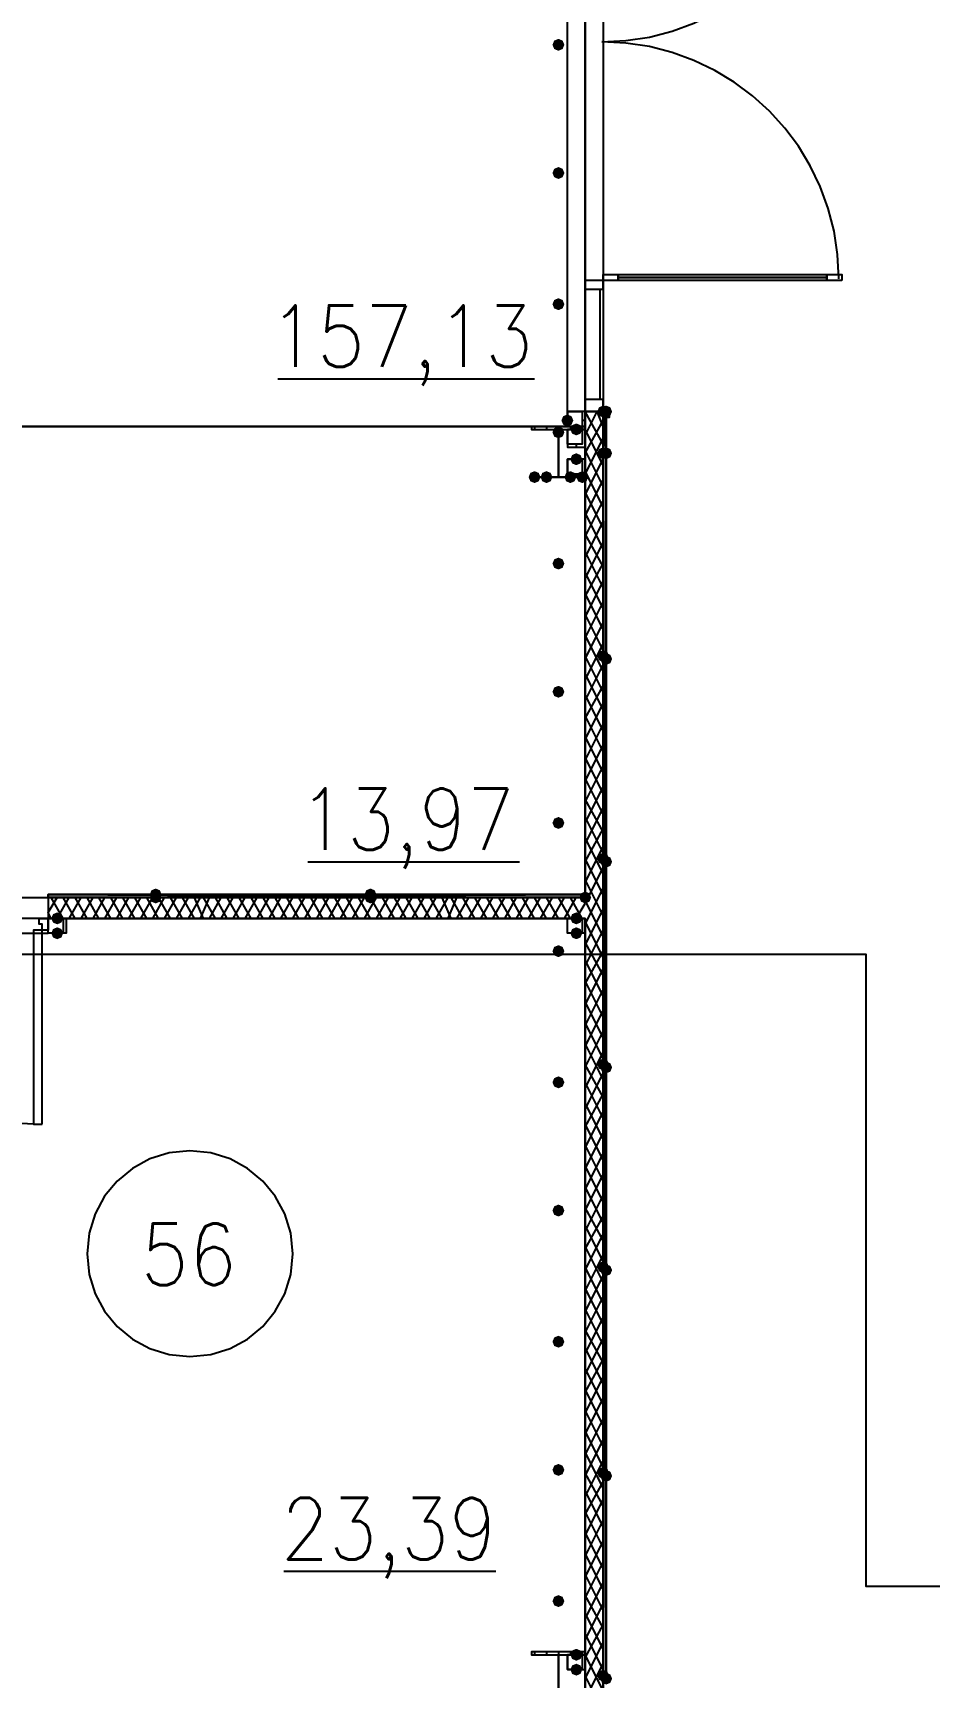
# Model space of a CAD drawing. Header units: millimetres. Extents: x 0 to 420, y 0 to 297.
# Drawn here: x 230.71 to 243.43, y 140.69 to 164.04 of the extents above; entities that cross this region are included whole.
import ezdxf

# ---------------------------------------------------------------- set-up
doc = ezdxf.new("R2010")
doc.units = ezdxf.units.MM
doc.layers.get('0').update_dxf_attribs({"linetype": 'CONTINUOUS'})
doc.styles.get("Standard").update_dxf_attribs({"font": 'STANDARD'})

msp = doc.modelspace()

# ---------------------------------------------------------------- hatches: boundary and pattern name
at = {"true_color": 0x000007}
for points in [[(238.252, 163.872333), (238.227129, 163.812537), (238.167333, 163.787667), (238.107537, 163.812537), (238.082667, 163.872333), (238.107537, 163.932129), (238.167333, 163.957), (238.227129, 163.932129)], [(238.252, 162.052), (238.227129, 161.992204), (238.167333, 161.967333), (238.107537, 161.992204), (238.082667, 162.052), (238.107537, 162.111796), (238.167333, 162.136667), (238.227129, 162.111796)], [(238.252, 160.189333), (238.227129, 160.129537), (238.167333, 160.104667), (238.107537, 160.129537), (238.082667, 160.189333), (238.107537, 160.249129), (238.167333, 160.274), (238.227129, 160.249129)], [(238.379, 158.538333), (238.354129, 158.478537), (238.294333, 158.453667), (238.234537, 158.478537), (238.209667, 158.538333), (238.234537, 158.598129), (238.294333, 158.623), (238.354129, 158.598129)], [(238.252, 158.369), (238.227129, 158.309204), (238.167333, 158.284333), (238.107537, 158.309204), (238.082667, 158.369), (238.107537, 158.428796), (238.167333, 158.453667), (238.227129, 158.428796)], [(238.506, 158.411333), (238.481129, 158.351537), (238.421333, 158.326667), (238.361538, 158.351537), (238.336667, 158.411333), (238.361537, 158.471129), (238.421333, 158.496), (238.481129, 158.471129)], [(238.506, 157.988), (238.481129, 157.928204), (238.421333, 157.903333), (238.361538, 157.928204), (238.336667, 157.988), (238.361537, 158.047796), (238.421333, 158.072667), (238.481129, 158.047796)], [(237.913333, 157.734), (237.888463, 157.674204), (237.828667, 157.649333), (237.768871, 157.674204), (237.744, 157.734), (237.768871, 157.793796), (237.828667, 157.818667), (237.888462, 157.793796)], [(238.082667, 157.734), (238.057796, 157.674204), (237.998, 157.649333), (237.938204, 157.674204), (237.913333, 157.734), (237.938204, 157.793796), (237.998, 157.818667), (238.057796, 157.793796)], [(238.421333, 157.734), (238.396463, 157.674204), (238.336667, 157.649333), (238.276871, 157.674204), (238.252, 157.734), (238.276871, 157.793796), (238.336667, 157.818667), (238.396462, 157.793796)], [(238.590667, 157.734), (238.565796, 157.674204), (238.506, 157.649333), (238.446204, 157.674204), (238.421333, 157.734), (238.446204, 157.793796), (238.506, 157.818667), (238.565796, 157.793796)], [(238.252, 156.506333), (238.227129, 156.446537), (238.167333, 156.421667), (238.107537, 156.446537), (238.082667, 156.506333), (238.107537, 156.566129), (238.167333, 156.591), (238.227129, 156.566129)], [(238.252, 154.686), (238.227129, 154.626204), (238.167333, 154.601333), (238.107537, 154.626204), (238.082667, 154.686), (238.107537, 154.745796), (238.167333, 154.770667), (238.227129, 154.745796)], [(238.252, 152.823333), (238.227129, 152.763537), (238.167333, 152.738667), (238.107537, 152.763537), (238.082667, 152.823333), (238.107537, 152.883129), (238.167333, 152.908), (238.227129, 152.883129)], [(231.14, 151.468667), (231.115129, 151.408871), (231.055333, 151.384), (230.995538, 151.408871), (230.970667, 151.468667), (230.995537, 151.528462), (231.055333, 151.553333), (231.115129, 151.528463)], [(238.506, 151.468667), (238.481129, 151.408871), (238.421333, 151.384), (238.361538, 151.408871), (238.336667, 151.468667), (238.361537, 151.528462), (238.421333, 151.553333), (238.481129, 151.528463)], [(231.14, 151.257), (231.115129, 151.197204), (231.055333, 151.172333), (230.995538, 151.197204), (230.970667, 151.257), (230.995537, 151.316796), (231.055333, 151.341667), (231.115129, 151.316796)], [(238.506, 151.257), (238.481129, 151.197204), (238.421333, 151.172333), (238.361538, 151.197204), (238.336667, 151.257), (238.361537, 151.316796), (238.421333, 151.341667), (238.481129, 151.316796)], [(238.252, 151.003), (238.227129, 150.943204), (238.167333, 150.918333), (238.107537, 150.943204), (238.082667, 151.003), (238.107537, 151.062796), (238.167333, 151.087667), (238.227129, 151.062796)], [(238.252, 149.140333), (238.227129, 149.080537), (238.167333, 149.055667), (238.107537, 149.080537), (238.082667, 149.140333), (238.107537, 149.200129), (238.167333, 149.225), (238.227129, 149.200129)], [(238.252, 147.32), (238.227129, 147.260204), (238.167333, 147.235333), (238.107537, 147.260204), (238.082667, 147.32), (238.107537, 147.379796), (238.167333, 147.404667), (238.227129, 147.379796)], [(238.252, 145.457333), (238.227129, 145.397537), (238.167333, 145.372667), (238.107537, 145.397537), (238.082667, 145.457333), (238.107537, 145.517129), (238.167333, 145.542), (238.227129, 145.517129)], [(238.252, 143.637), (238.227129, 143.577204), (238.167333, 143.552333), (238.107537, 143.577204), (238.082667, 143.637), (238.107537, 143.696796), (238.167333, 143.721667), (238.227129, 143.696796)], [(238.252, 141.774333), (238.227129, 141.714537), (238.167333, 141.689667), (238.107537, 141.714537), (238.082667, 141.774333), (238.107537, 141.834129), (238.167333, 141.859), (238.227129, 141.834129)], [(238.506, 141.012333), (238.481129, 140.952537), (238.421333, 140.927667), (238.361538, 140.952537), (238.336667, 141.012333), (238.361537, 141.072129), (238.421333, 141.097), (238.481129, 141.072129)], [(238.506, 140.800667), (238.481129, 140.740871), (238.421333, 140.716), (238.361538, 140.740871), (238.336667, 140.800667), (238.361537, 140.860462), (238.421333, 140.885333), (238.481129, 140.860463)]]:
    msp.add_hatch(color=0, dxfattribs=at).paths.add_polyline_path(points, flags=0)
at = {"true_color": 0x0000fe}
for points in [[(238.887, 158.665333), (238.862129, 158.605537), (238.802333, 158.580667), (238.742538, 158.605537), (238.717667, 158.665333), (238.742537, 158.725129), (238.802333, 158.75), (238.862129, 158.725129)], [(238.929333, 158.665333), (238.904463, 158.605537), (238.844667, 158.580667), (238.784871, 158.605537), (238.76, 158.665333), (238.784871, 158.725129), (238.844667, 158.75), (238.904462, 158.725129)], [(238.929333, 158.665333), (238.904463, 158.605537), (238.844667, 158.580667), (238.784871, 158.605537), (238.76, 158.665333), (238.784871, 158.725129), (238.844667, 158.75), (238.904462, 158.725129)], [(238.887, 158.072667), (238.862129, 158.012871), (238.802333, 157.988), (238.742538, 158.012871), (238.717667, 158.072667), (238.742537, 158.132462), (238.802333, 158.157333), (238.862129, 158.132463)], [(238.929333, 158.072667), (238.904463, 158.012871), (238.844667, 157.988), (238.784871, 158.012871), (238.76, 158.072667), (238.784871, 158.132462), (238.844667, 158.157333), (238.904462, 158.132463)], [(238.929333, 158.072667), (238.904463, 158.012871), (238.844667, 157.988), (238.784871, 158.012871), (238.76, 158.072667), (238.784871, 158.132462), (238.844667, 158.157333), (238.904462, 158.132463)], [(238.887, 155.194), (238.862129, 155.134204), (238.802333, 155.109333), (238.742538, 155.134204), (238.717667, 155.194), (238.742537, 155.253796), (238.802333, 155.278667), (238.862129, 155.253796)], [(238.929333, 155.151667), (238.904463, 155.091871), (238.844667, 155.067), (238.784871, 155.091871), (238.76, 155.151667), (238.784871, 155.211462), (238.844667, 155.236333), (238.904462, 155.211463)], [(238.887, 152.315333), (238.862129, 152.255537), (238.802333, 152.230667), (238.742538, 152.255537), (238.717667, 152.315333), (238.742537, 152.375129), (238.802333, 152.4), (238.862129, 152.375129)], [(238.929333, 152.273), (238.904463, 152.213204), (238.844667, 152.188333), (238.784871, 152.213204), (238.76, 152.273), (238.784871, 152.332796), (238.844667, 152.357667), (238.904462, 152.332796)], [(232.537, 151.807333), (232.512129, 151.747537), (232.452333, 151.722667), (232.392538, 151.747537), (232.367667, 151.807333), (232.392537, 151.867129), (232.452333, 151.892), (232.512129, 151.867129)], [(232.537, 151.765), (232.512129, 151.705204), (232.452333, 151.680333), (232.392538, 151.705204), (232.367667, 151.765), (232.392537, 151.824796), (232.452333, 151.849667), (232.512129, 151.824796)], [(235.585, 151.807333), (235.560129, 151.747537), (235.500333, 151.722667), (235.440538, 151.747537), (235.415667, 151.807333), (235.440537, 151.867129), (235.500333, 151.892), (235.560129, 151.867129)], [(235.585, 151.765), (235.560129, 151.705204), (235.500333, 151.680333), (235.440538, 151.705204), (235.415667, 151.765), (235.440537, 151.824796), (235.500333, 151.849667), (235.560129, 151.824796)], [(238.633, 151.765), (238.608129, 151.705204), (238.548333, 151.680333), (238.488537, 151.705204), (238.463667, 151.765), (238.488537, 151.824796), (238.548333, 151.849667), (238.608129, 151.824796)], [(238.887, 149.394333), (238.862129, 149.334537), (238.802333, 149.309667), (238.742538, 149.334537), (238.717667, 149.394333), (238.742537, 149.454129), (238.802333, 149.479), (238.862129, 149.454129)], [(238.929333, 149.352), (238.904463, 149.292204), (238.844667, 149.267333), (238.784871, 149.292204), (238.76, 149.352), (238.784871, 149.411796), (238.844667, 149.436667), (238.904462, 149.411796)], [(238.887, 146.515667), (238.862129, 146.455871), (238.802333, 146.431), (238.742538, 146.455871), (238.717667, 146.515667), (238.742537, 146.575462), (238.802333, 146.600333), (238.862129, 146.575463)], [(238.929333, 146.473333), (238.904463, 146.413537), (238.844667, 146.388667), (238.784871, 146.413537), (238.76, 146.473333), (238.784871, 146.533129), (238.844667, 146.558), (238.904462, 146.533129)], [(238.887, 143.594667), (238.862129, 143.534871), (238.802333, 143.51), (238.742538, 143.534871), (238.717667, 143.594667), (238.742537, 143.654462), (238.802333, 143.679333), (238.862129, 143.654463)], [(238.929333, 143.552333), (238.904463, 143.492537), (238.844667, 143.467667), (238.784871, 143.492537), (238.76, 143.552333), (238.784871, 143.612129), (238.844667, 143.637), (238.904462, 143.612129)], [(238.887, 140.716), (238.862129, 140.656204), (238.802333, 140.631333), (238.742538, 140.656204), (238.717667, 140.716), (238.742537, 140.775796), (238.802333, 140.800667), (238.862129, 140.775796)], [(238.929333, 140.673667), (238.904463, 140.613871), (238.844667, 140.589), (238.784871, 140.613871), (238.76, 140.673667), (238.784871, 140.733462), (238.844667, 140.758333), (238.904462, 140.733463)], [(238.929333, 140.673667), (238.904463, 140.613871), (238.844667, 140.589), (238.784871, 140.613871), (238.76, 140.673667), (238.784871, 140.733462), (238.844667, 140.758333), (238.904462, 140.733463)]]:
    msp.add_hatch(color=0, dxfattribs=at).paths.add_polyline_path(points, flags=0)
at = {"true_color": 0x000007}
h = msp.add_hatch(color=0, dxfattribs=at)
h.paths.add_polyline_path([(238.844667, 158.665333), (238.802333, 158.665333), (238.844667, 158.072667)], flags=0)
h.paths.add_polyline_path([(238.802333, 158.665333), (238.844667, 158.072667), (238.802333, 158.072667)], flags=0)
h = msp.add_hatch(color=0, dxfattribs=at)
h.paths.add_polyline_path([(238.844667, 158.072667), (238.802333, 158.072667), (238.844667, 140.716)], flags=0)
h.paths.add_polyline_path([(238.802333, 158.072667), (238.844667, 140.716), (238.802333, 140.716)], flags=0)
h = msp.add_hatch(color=0, dxfattribs=at)
h.paths.add_polyline_path([(238.548333, 151.807333), (230.928333, 151.807333), (238.548333, 151.765)], flags=0)
h.paths.add_polyline_path([(230.928333, 151.807333), (238.548333, 151.765), (230.928333, 151.765)], flags=0)

# ---------------------------------------------------------------- linework, layer by layer
at = {"color": 0, "true_color": 0x000008}
for points in [[(254.889, 187.409667), (238.802333, 187.409667), (238.802333, 140.335), (254.889, 140.335)], [(238.548333, 158.453667), (238.548333, 169.291), (117.094, 169.291), (117.094, 158.453667)]]:
    msp.add_lwpolyline(points, close=True, dxfattribs=at)
at = {"color": 0, "true_color": 0x000007}
for points in [[(238.294333, 163.872333), (238.294333, 169.079333), (238.421333, 169.079333)], [(238.421333, 169.079333), (238.548333, 169.079333), (238.548333, 163.872333)], [(238.781167, 163.914667), (239.12527, 163.932042), (239.459432, 163.983042), (239.781963, 164.065973), (240.091171, 164.179144), (240.385364, 164.320864), (240.66285, 164.489441), (240.921937, 164.683183), (241.160935, 164.900399), (241.37815, 165.139396), (241.571892, 165.398484), (241.740469, 165.675969), (241.882189, 165.970162), (241.99536, 166.27937), (242.078292, 166.601901), (242.129291, 166.936064), (242.146667, 167.280167)], [(242.146667, 160.549167), (242.129291, 160.89327), (242.078292, 161.227432), (241.99536, 161.549963), (241.882189, 161.859171), (241.740469, 162.153364), (241.571892, 162.43085), (241.37815, 162.689937), (241.160935, 162.928935), (240.921937, 163.14615), (240.66285, 163.339892), (240.385364, 163.508469), (240.091171, 163.650189), (239.781963, 163.76336), (239.459432, 163.846292), (239.12527, 163.897291), (238.781167, 163.914667)], [(238.421333, 158.665333), (238.294333, 158.665333), (238.294333, 163.872333)], [(238.548333, 163.872333), (238.548333, 158.665333), (238.421333, 158.665333)], [(238.548333, 158.834667), (238.548333, 160.401)], [(238.76, 158.834667), (238.76, 160.401)], [(241.977333, 160.570333), (239.014, 160.570333)], [(234.188, 159.131), (237.828667, 159.131)], [(238.548333, 158.538333), (238.506, 158.538333)], [(238.548333, 158.623), (238.548333, 158.665333)], [(238.548333, 158.326667), (238.717667, 158.665333)], [(238.802333, 158.199667), (238.548333, 158.665333)], [(238.548333, 158.665333), (238.802333, 158.665333), (238.802333, 158.580667)], [(238.548333, 158.665333), (238.548333, 151.765)], [(238.548333, 158.072667), (238.802333, 158.538333)], [(238.802333, 158.453667), (238.717667, 158.665333)], [(238.844667, 158.072667), (238.844667, 158.665333), (238.844667, 158.072667), (238.802333, 158.665333)], [(238.802333, 140.335), (238.802333, 158.665333)], [(237.828667, 158.453667), (237.828667, 158.411333)], [(237.998, 158.453667), (237.998, 158.411333)], [(238.167333, 158.453667), (238.167333, 157.734)], [(238.336667, 158.453667), (238.336667, 158.411333)], [(238.506, 158.453667), (238.506, 158.411333)], [(238.802333, 157.903333), (238.548333, 158.411333)], [(238.421333, 158.199667), (238.421333, 158.157333)], [(238.548333, 157.776333), (238.802333, 158.284333)], [(238.802333, 157.607), (238.548333, 158.115)], [(238.844667, 140.716), (238.844667, 158.072667), (238.844667, 140.716), (238.802333, 158.072667)], [(238.548333, 157.48), (238.802333, 157.988)], [(238.421333, 157.776333), (238.421333, 157.734)], [(238.802333, 157.310667), (238.548333, 157.818667)], [(238.548333, 157.183667), (238.802333, 157.691667)], [(238.802333, 157.014333), (238.548333, 157.522333)], [(238.548333, 156.887333), (238.802333, 157.395333)], [(238.802333, 156.718), (238.548333, 157.226)], [(238.548333, 156.591), (238.802333, 157.099)], [(238.802333, 156.464), (238.548333, 156.929667)], [(238.548333, 156.294667), (238.802333, 156.802667)], [(238.802333, 156.167667), (238.548333, 156.675667)], [(238.548333, 156.040667), (238.802333, 156.506333)], [(238.802333, 155.871333), (238.548333, 156.379333)], [(238.548333, 155.744333), (238.802333, 156.252333)], [(238.802333, 155.575), (238.548333, 156.083)], [(238.548333, 155.448), (238.802333, 155.956)], [(238.802333, 155.278667), (238.548333, 155.786667)], [(238.548333, 155.151667), (238.802333, 155.659667)], [(238.802333, 154.982333), (238.548333, 155.490333)], [(238.548333, 154.855333), (238.802333, 155.363333)], [(238.802333, 154.686), (238.548333, 155.194)], [(238.548333, 154.559), (238.802333, 155.067)], [(238.802333, 154.432), (238.548333, 154.94)], [(238.548333, 154.305), (238.802333, 154.770667)], [(238.802333, 154.135667), (238.548333, 154.643667)], [(238.548333, 154.008667), (238.802333, 154.516667)], [(238.802333, 153.839333), (238.548333, 154.347333)], [(238.548333, 153.712333), (238.802333, 154.220333)], [(238.802333, 153.543), (238.548333, 154.051)], [(238.548333, 153.416), (238.802333, 153.924)], [(238.802333, 153.246667), (238.548333, 153.754667)], [(238.548333, 153.119667), (238.802333, 153.627667)], [(238.802333, 152.950333), (238.548333, 153.458333)], [(238.548333, 152.823333), (238.802333, 153.331333)], [(238.802333, 152.696333), (238.548333, 153.162)], [(238.548333, 152.527), (238.802333, 153.035)], [(238.802333, 152.4), (238.548333, 152.908)], [(238.548333, 152.273), (238.802333, 152.738667)], [(238.802333, 152.103667), (238.548333, 152.611667)], [(238.548333, 151.976667), (238.802333, 152.484667)], [(234.611333, 152.273), (237.617, 152.273)], [(238.802333, 151.807333), (238.548333, 152.315333)], [(238.548333, 151.680333), (238.802333, 152.188333)], [(238.802333, 151.511), (238.548333, 152.019)], [(238.548333, 151.765), (230.928333, 151.765), (238.548333, 151.807333), (230.928333, 151.807333)], [(230.928333, 151.553333), (231.055333, 151.765)], [(230.928333, 151.765), (230.928333, 151.468667)], [(230.928333, 151.765), (230.928333, 151.468667)], [(238.548333, 151.765), (230.928333, 151.765)], [(231.14, 151.468667), (230.970667, 151.765)], [(231.055333, 151.468667), (231.224667, 151.765)], [(231.309333, 151.468667), (231.14, 151.765)], [(231.224667, 151.468667), (231.394, 151.765)], [(231.478667, 151.468667), (231.309333, 151.765)], [(231.394, 151.468667), (231.563333, 151.765)], [(231.648, 151.468667), (231.478667, 151.765)], [(231.563333, 151.468667), (231.732667, 151.765)], [(231.817333, 151.468667), (231.648, 151.765)], [(231.732667, 151.468667), (231.902, 151.765)], [(231.986667, 151.468667), (231.817333, 151.765)], [(231.902, 151.468667), (232.071333, 151.765)], [(232.156, 151.468667), (231.986667, 151.765)], [(232.071333, 151.468667), (232.240667, 151.765)], [(232.325333, 151.468667), (232.156, 151.765)], [(232.240667, 151.468667), (232.41, 151.765)], [(232.494667, 151.468667), (232.325333, 151.765)], [(232.41, 151.468667), (232.579333, 151.765)], [(232.664, 151.468667), (232.494667, 151.765)], [(232.579333, 151.468667), (232.748667, 151.765)], [(232.833333, 151.468667), (232.664, 151.765)], [(232.748667, 151.468667), (232.918, 151.765)], [(233.002667, 151.468667), (232.833333, 151.765)], [(232.918, 151.468667), (233.087333, 151.765)], [(233.129667, 151.468667), (233.002667, 151.765)], [(233.087333, 151.468667), (233.214333, 151.765)], [(233.299, 151.468667), (233.129667, 151.765)], [(233.214333, 151.468667), (233.383667, 151.765)], [(233.468333, 151.468667), (233.299, 151.765)], [(233.383667, 151.468667), (233.553, 151.765)], [(233.637667, 151.468667), (233.468333, 151.765)], [(233.553, 151.468667), (233.722333, 151.765)], [(233.807, 151.468667), (233.637667, 151.765)], [(233.722333, 151.468667), (233.891667, 151.765)], [(233.976333, 151.468667), (233.807, 151.765)], [(233.891667, 151.468667), (234.061, 151.765)], [(234.145667, 151.468667), (233.976333, 151.765)], [(234.061, 151.468667), (234.230333, 151.765)], [(234.315, 151.468667), (234.145667, 151.765)], [(234.230333, 151.468667), (234.399667, 151.765)], [(234.484333, 151.468667), (234.315, 151.765)], [(234.399667, 151.468667), (234.569, 151.765)], [(234.653667, 151.468667), (234.484333, 151.765)], [(234.569, 151.468667), (234.738333, 151.765)], [(234.823, 151.468667), (234.653667, 151.765)], [(234.738333, 151.468667), (234.907667, 151.765)], [(234.992333, 151.468667), (234.823, 151.765)], [(234.907667, 151.468667), (235.077, 151.765)], [(235.161667, 151.468667), (234.992333, 151.765)], [(235.077, 151.468667), (235.246333, 151.765)], [(235.331, 151.468667), (235.161667, 151.765)], [(235.246333, 151.468667), (235.415667, 151.765)], [(235.500333, 151.468667), (235.331, 151.765)], [(235.415667, 151.468667), (235.585, 151.765)], [(235.669667, 151.468667), (235.500333, 151.765)], [(235.585, 151.468667), (235.754333, 151.765)], [(235.839, 151.468667), (235.669667, 151.765)], [(235.754333, 151.468667), (235.923667, 151.765)], [(236.008333, 151.468667), (235.839, 151.765)], [(235.923667, 151.468667), (236.093, 151.765)], [(236.177667, 151.468667), (236.008333, 151.765)], [(236.093, 151.468667), (236.262333, 151.765)], [(236.347, 151.468667), (236.177667, 151.765)], [(236.262333, 151.468667), (236.431667, 151.765)], [(236.516333, 151.468667), (236.347, 151.765)], [(236.431667, 151.468667), (236.601, 151.765)], [(236.643333, 151.468667), (236.516333, 151.765)], [(236.601, 151.468667), (236.728, 151.765)], [(236.812667, 151.468667), (236.643333, 151.765)], [(236.728, 151.468667), (236.897333, 151.765)], [(236.982, 151.468667), (236.812667, 151.765)], [(236.897333, 151.468667), (237.066667, 151.765)], [(237.151333, 151.468667), (236.982, 151.765)], [(237.066667, 151.468667), (237.236, 151.765)], [(237.320667, 151.468667), (237.151333, 151.765)], [(237.236, 151.468667), (237.405333, 151.765)], [(237.49, 151.468667), (237.320667, 151.765)], [(237.405333, 151.468667), (237.574667, 151.765)], [(237.659333, 151.468667), (237.49, 151.765)], [(237.574667, 151.468667), (237.744, 151.765)], [(237.828667, 151.468667), (237.659333, 151.765)], [(237.744, 151.468667), (237.913333, 151.765)], [(237.998, 151.468667), (237.828667, 151.765)], [(237.913333, 151.468667), (238.082667, 151.765)], [(238.167333, 151.468667), (237.998, 151.765)], [(238.082667, 151.468667), (238.252, 151.765)], [(238.336667, 151.468667), (238.167333, 151.765)], [(238.252, 151.468667), (238.421333, 151.765)], [(238.506, 151.468667), (238.336667, 151.765)], [(238.548333, 151.722667), (238.506, 151.765)], [(238.548333, 151.384), (238.802333, 151.892)], [(230.970667, 151.468667), (230.928333, 151.553333)], [(238.421333, 151.468667), (238.548333, 151.680333)], [(238.802333, 151.214667), (238.548333, 151.722667)], [(238.548333, 151.087667), (238.802333, 151.595667)], [(228.049667, 151.3205), (228.063982, 151.036994), (228.106001, 150.761677), (228.174328, 150.495944), (228.26757, 150.241188), (228.384333, 149.998803), (228.523223, 149.770183), (228.682847, 149.556721), (228.861811, 149.359811), (229.058721, 149.180847), (229.272183, 149.021223), (229.500803, 148.882333), (229.743188, 148.76557), (229.997944, 148.672328), (230.263677, 148.604001), (230.538994, 148.561982), (230.8225, 148.547667)], [(230.928333, 151.384), (230.928333, 151.468667), (229.489, 151.468667)], [(229.489, 151.257), (230.928333, 151.257), (230.928333, 151.384)], [(230.928333, 151.468667), (238.548333, 151.468667)], [(238.548333, 151.468667), (238.548333, 140.335)], [(238.802333, 150.918333), (238.548333, 151.426333)], [(238.548333, 150.791333), (238.802333, 151.299333)], [(238.802333, 150.664333), (238.548333, 151.13)], [(238.548333, 150.537333), (238.802333, 151.003)], [(238.802333, 150.368), (238.548333, 150.876)], [(238.548333, 150.241), (238.802333, 150.749)], [(238.802333, 150.071667), (238.548333, 150.579667)], [(238.548333, 149.944667), (238.802333, 150.452667)], [(238.802333, 149.775333), (238.548333, 150.283333)], [(238.548333, 149.648333), (238.802333, 150.156333)], [(238.802333, 149.479), (238.548333, 149.987)], [(238.548333, 149.352), (238.802333, 149.86)], [(238.802333, 149.182667), (238.548333, 149.690667)], [(238.548333, 149.055667), (238.802333, 149.563667)], [(238.802333, 148.928667), (238.548333, 149.394333)], [(238.548333, 148.759333), (238.802333, 149.267333)], [(238.802333, 148.632333), (238.548333, 149.140333)], [(238.548333, 148.505333), (238.802333, 148.971)], [(238.802333, 148.336), (238.548333, 148.844)], [(238.548333, 148.209), (238.802333, 148.717)], [(238.802333, 148.039667), (238.548333, 148.547667)], [(238.548333, 147.912667), (238.802333, 148.420667)], [(234.399667, 146.706167), (234.369995, 147.000508), (234.284893, 147.274659), (234.150236, 147.522746), (233.971896, 147.738896), (233.755746, 147.917236), (233.507659, 148.051893), (233.233508, 148.136995), (232.939167, 148.166667), (232.644825, 148.136995), (232.370674, 148.051893), (232.122587, 147.917236), (231.906437, 147.738896), (231.728097, 147.522746), (231.59344, 147.274659), (231.508339, 147.000508), (231.478667, 146.706167)], [(238.802333, 147.743333), (238.548333, 148.251333)], [(238.548333, 147.616333), (238.802333, 148.124333)], [(238.802333, 147.447), (238.548333, 147.955)], [(238.548333, 147.32), (238.802333, 147.828)], [(238.802333, 147.150667), (238.548333, 147.658667)], [(238.548333, 147.023667), (238.802333, 147.531667)], [(238.802333, 146.896667), (238.548333, 147.362333)], [(238.548333, 146.769667), (238.802333, 147.235333)], [(238.802333, 146.600333), (238.548333, 147.108333)], [(238.548333, 146.473333), (238.802333, 146.981333)], [(231.478667, 146.706167), (231.508339, 146.411825), (231.59344, 146.137674), (231.728097, 145.889587), (231.906437, 145.673437), (232.122587, 145.495097), (232.370674, 145.36044), (232.644825, 145.275339), (232.939167, 145.245667), (233.233508, 145.275339), (233.507659, 145.36044), (233.755746, 145.495097), (233.971896, 145.673437), (234.150236, 145.889587), (234.284893, 146.137674), (234.369995, 146.411825), (234.399667, 146.706167)], [(238.802333, 146.304), (238.548333, 146.812)], [(238.548333, 146.177), (238.802333, 146.685)], [(238.802333, 146.007667), (238.548333, 146.515667)], [(238.548333, 145.880667), (238.802333, 146.388667)], [(238.802333, 145.711333), (238.548333, 146.219333)], [(238.548333, 145.584333), (238.802333, 146.092333)], [(238.802333, 145.415), (238.548333, 145.923)], [(238.548333, 145.288), (238.802333, 145.796)], [(238.802333, 145.161), (238.548333, 145.626667)], [(238.548333, 144.991667), (238.802333, 145.499667)], [(238.802333, 144.864667), (238.548333, 145.372667)], [(238.548333, 144.737667), (238.802333, 145.203333)], [(238.802333, 144.568333), (238.548333, 145.076333)], [(238.548333, 144.441333), (238.802333, 144.949333)], [(238.802333, 144.272), (238.548333, 144.78)], [(238.548333, 144.145), (238.802333, 144.653)], [(238.802333, 143.975667), (238.548333, 144.483667)], [(238.548333, 143.848667), (238.802333, 144.356667)], [(238.802333, 143.679333), (238.548333, 144.187333)], [(238.548333, 143.552333), (238.802333, 144.060333)], [(238.802333, 143.383), (238.548333, 143.891)], [(238.548333, 143.256), (238.802333, 143.764)], [(238.802333, 143.129), (238.548333, 143.594667)], [(238.548333, 143.002), (238.802333, 143.467667)], [(238.802333, 142.832667), (238.548333, 143.340667)], [(238.548333, 142.705667), (238.802333, 143.213667)], [(238.802333, 142.536333), (238.548333, 143.044333)], [(238.548333, 142.409333), (238.802333, 142.917333)], [(238.802333, 142.24), (238.548333, 142.748)], [(238.548333, 142.113), (238.802333, 142.621)], [(238.802333, 141.943667), (238.548333, 142.451667)], [(234.272667, 142.197667), (237.278333, 142.197667)], [(238.548333, 141.816667), (238.802333, 142.324667)], [(238.802333, 141.647333), (238.548333, 142.155333)], [(238.548333, 141.520333), (238.802333, 142.028333)], [(238.802333, 141.393333), (238.548333, 141.859)], [(238.548333, 141.224), (238.802333, 141.732)], [(238.802333, 141.097), (238.548333, 141.605)], [(238.548333, 140.97), (238.802333, 141.435667)], [(238.802333, 140.800667), (238.548333, 141.308667)], [(237.828667, 141.054667), (237.828667, 141.012333)], [(237.998, 141.054667), (237.998, 141.012333)], [(238.167333, 141.054667), (238.167333, 140.335)], [(238.336667, 141.054667), (238.336667, 141.012333)], [(238.506, 141.054667), (238.506, 141.012333)], [(238.548333, 140.673667), (238.802333, 141.181667)], [(238.802333, 140.504333), (238.548333, 141.012333)], [(238.548333, 140.377333), (238.802333, 140.885333)], [(238.802333, 140.208), (238.548333, 140.716)]]:
    msp.add_lwpolyline(points, dxfattribs=at)
for points in [[(238.548333, 160.401), (238.802333, 160.401), (238.802333, 160.528), (238.717667, 160.528), (238.548333, 160.528)], [(238.548333, 158.834667), (238.548333, 160.401), (238.802333, 160.401), (238.802333, 158.834667)], [(238.802333, 160.612667), (239.014, 160.612667), (239.014, 160.528), (238.802333, 160.528)], [(241.977333, 160.570333), (239.014, 160.570333), (239.014, 160.612667), (241.977333, 160.612667)], [(241.977333, 160.528), (239.014, 160.528), (239.014, 160.570333), (241.977333, 160.570333)], [(242.189, 160.528), (241.977333, 160.528), (241.977333, 160.612667), (242.189, 160.612667)], [(238.802333, 158.665333), (238.802333, 158.834667), (238.548333, 158.834667), (238.548333, 158.665333)], [(238.548333, 158.453667), (238.548333, 158.665333), (238.294333, 158.665333), (238.294333, 158.453667)], [(238.506, 158.453667), (238.294333, 158.453667), (238.294333, 158.665333), (238.506, 158.665333)], [(238.548333, 158.665333), (238.802333, 158.665333)], [(238.887, 158.707667), (238.887, 158.580667), (238.802333, 158.580667), (238.802333, 158.707667)], [(238.844667, 158.665333), (238.802333, 158.665333), (238.844667, 158.072667)], [(238.802333, 158.665333), (238.844667, 158.072667), (238.802333, 158.072667)], [(238.802333, 158.580667), (238.802333, 158.665333)], [(238.844667, 158.072667), (238.844667, 158.665333), (238.802333, 158.665333), (238.802333, 158.072667)], [(238.844667, 158.072667), (238.844667, 158.665333), (238.802333, 158.665333), (238.802333, 158.072667)], [(238.548333, 158.453667), (237.786333, 158.453667), (237.786333, 158.411333), (238.167333, 158.411333), (238.167333, 157.734), (237.786333, 157.734), (238.548333, 157.734), (238.167333, 157.734), (238.167333, 158.411333), (238.548333, 158.411333)], [(238.548333, 158.411333), (238.294333, 158.411333), (238.294333, 158.157333), (238.548333, 158.157333)], [(238.506, 158.411333), (238.506, 158.199667), (238.294333, 158.199667), (238.294333, 158.411333)], [(238.844667, 158.072667), (238.802333, 158.072667), (238.844667, 140.716)], [(238.802333, 158.072667), (238.844667, 140.716), (238.802333, 140.716)], [(238.844667, 140.716), (238.844667, 158.072667), (238.802333, 158.072667), (238.802333, 140.716)], [(238.844667, 140.716), (238.844667, 158.072667), (238.802333, 158.072667), (238.802333, 140.716)], [(238.548333, 157.988), (238.294333, 157.988), (238.294333, 157.734), (238.548333, 157.734)], [(238.506, 157.988), (238.506, 157.776333), (238.294333, 157.776333), (238.294333, 157.988)], [(238.548333, 151.807333), (230.928333, 151.807333), (238.548333, 151.765)], [(230.928333, 151.807333), (238.548333, 151.765), (230.928333, 151.765)], [(230.928333, 151.765), (238.548333, 151.765), (238.548333, 151.807333), (230.928333, 151.807333)], [(230.928333, 151.765), (238.548333, 151.765), (238.548333, 151.807333), (230.928333, 151.807333)], [(220.937667, 151.468667), (220.937667, 140.335), (238.548333, 140.335), (238.548333, 151.468667)], [(230.843667, 148.547667), (230.843667, 151.299333), (230.716667, 151.299333), (230.716667, 148.547667)], [(230.928333, 151.468667), (230.928333, 151.299333), (230.843667, 151.299333), (230.843667, 151.384), (230.801333, 151.384), (230.801333, 151.468667)], [(230.928333, 151.468667), (231.14, 151.468667), (231.14, 151.257), (230.928333, 151.257), (230.928333, 151.468667), (231.182333, 151.468667), (231.182333, 151.257), (230.928333, 151.257)], [(238.294333, 151.468667), (238.506, 151.468667), (238.506, 151.257), (238.294333, 151.257), (238.294333, 151.468667), (238.548333, 151.468667), (238.548333, 151.257), (238.294333, 151.257)], [(238.548333, 141.054667), (237.786333, 141.054667), (237.786333, 141.012333), (238.167333, 141.012333), (238.167333, 140.377333), (237.786333, 140.377333), (237.786333, 140.335), (238.548333, 140.335), (238.548333, 140.377333), (238.167333, 140.377333), (238.167333, 141.012333), (238.548333, 141.012333)], [(238.548333, 141.012333), (238.294333, 141.012333), (238.294333, 140.800667), (238.548333, 140.800667)], [(238.506, 141.012333), (238.506, 140.800667), (238.294333, 140.800667), (238.294333, 141.012333)]]:
    msp.add_lwpolyline(points, close=True, dxfattribs=at)
at = {"color": 0, "true_color": 0x0000ab}
msp.add_lwpolyline([(220.937667, 158.453667), (220.937667, 151.765), (238.548333, 151.765), (238.548333, 158.453667)], close=True, dxfattribs=at)
at = {"color": 0, "true_color": 0x000005}
msp.add_lwpolyline([(230.420333, 150.960667), (242.527667, 150.960667), (242.527667, 141.986), (245.660333, 141.986)], dxfattribs=at)

# ---------------------------------------------------------------- texts
at = {"color": 0, "true_color": 0x000007, "char_height": 0.872032, "attachment_point": 1}
for s, insert, width in [('157,13', (234.060993, 160.172369), 3.0521121), ('13,97', (234.484326, 153.314364), 2.56764984), ('56', (232.240674, 147.133699), 1.06581688), ('23,39', (234.230337, 143.239036), 2.76143456)]:
    msp.add_mtext(s, dxfattribs=dict(at, insert=insert, width=width))

doc.saveas('drawing.dxf')
